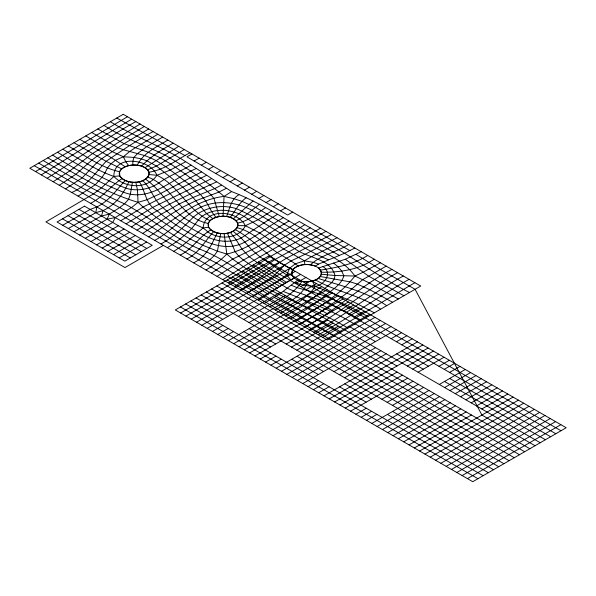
<?xml version="1.0" encoding="UTF-8"?>
<svg xmlns="http://www.w3.org/2000/svg" width="596" height="596" viewBox="0 0 596 596"><rect width="100%" height="100%" fill="white"/><g stroke="black" fill="none" stroke-linecap="round" stroke-linejoin="round"><path stroke-width="0.89" d="M132.811 165.04C139.01 164.809 148.963 166.746 149.052 174.524C144.068 184.887 126.24 184.708 119.766 175.88L119.595 171.752C122.135 167.007 127.797 165.442 132.811 165.04L132.878 161.427L133.862 157.418L137.736 153.425L146.817 146.556L162.693 137.08M264.147 303.55L279.062 294.491L297.709 280.09C304.936 284.597 329.193 279.71 318.54 268.014L345.322 259.245L361.221 251.698M163.393 245.381L124.981 267.559L45.914 221.913L93.304 194.043L101.611 187.725L113.896 176.446C113.337 153.79 150.564 158.968 156.89 175.306C178.86 185.326 187.978 211.073 210.09 220.602C217.726 214.456 231.918 214.322 237.618 223.068L237.908 225.601C233.274 236.225 215.163 235.994 208.66 227.285L208.317 223.411L210.09 220.602M409.489 292.524C378.87 277.192 351.796 256.071 321.661 239.935C291.764 223.567 263.588 203.81 231.576 191.577L224.066 196.389L223.023 216.288M132.468 182.197L130.375 194.117L128.52 199.429L124.482 203.802L119.714 207.542L109.314 214.158L101.432 215.946L73.986 231.784M173.764 251.37L182.532 245.559L203.109 227.933C204.629 207.296 237.998 210.463 245.388 225.713L259.685 232.962L283.659 248.957L304.474 260.825L312.937 262.262L318.532 264.11L344.786 253.144L354.844 248.018M68.339 228.521L95.785 212.683L96.843 206.954C108.807 201.068 116.421 190.035 125.175 180.506M220.691 233.438L217.421 251.184L214.143 255.729L209.934 259.632L200.249 266.658M307.044 281.722C303.595 296.555 286.929 302.515 275.322 310.002M258.351 300.205L286.363 282.318L294.253 278.064L291.802 274.719L292.934 269.466C298.916 264.006 307.894 263.432 315.269 266.129L318.532 264.11M101.432 215.946L103.115 210.582C115.378 204.763 123.655 193.916 128.81 181.676M226.562 216.542C229.676 208.771 230.965 199.228 238.914 194.706M79.641 235.047L107.079 219.201L109.314 214.158M252.48 296.815L281.245 278.921L286.683 274.927L289.768 268.118L295.407 263.775L304.474 260.825L311.216 256.801L342.745 241.037M137.259 165.181C143.301 152.867 156.755 146.944 167.849 140.06M231.576 191.577L201.59 171.864L160.629 193.499L146.72 199.831L138.041 202.32L131.865 207.289L115.244 217.585L112.726 222.464L85.288 238.303M217.123 232.85C211.878 244.68 205.985 256.898 193.618 262.829M271.709 210.902L258.195 219.671L245.388 225.713C240.94 235.115 229.698 238.236 220.08 236.731C215.64 235.979 211.319 234.481 207.639 231.851C202.744 226.301 195.078 225.243 189.215 221.049C170.642 211.319 162.425 190.549 145.588 179.21M301.993 281.334C294.26 293.038 281.789 300.168 269.824 306.828M380.382 262.762L362.808 272.387L354.918 276.03C339.385 295.787 316.565 308.542 295.43 321.609M322.756 266.486C333.149 272.655 324.485 284.962 315.314 286.423C306.88 298.723 293.15 305.703 280.612 313.056M230.168 217.339C235.487 210.828 239.078 202.796 246.118 197.827M201.59 171.864L185.699 161.71L170.344 170.002L156.89 175.306C147.279 189.64 124.981 188.276 113.896 176.446C95.539 170.024 79.41 159.028 62.789 149.209M310.501 264.803C321.08 254.73 336.517 252.264 348.675 244.457M141.476 166.098C150.609 156.651 161.859 149.626 173.198 143.144M213.718 231.665C204.86 240.873 198.922 253.136 186.853 258.925M288.948 221.019C268.736 232.894 250.193 248.755 226.8 254.038C220.758 260.415 213.442 265.369 206.03 269.995M78.076 196.121L95.345 184.671L102.072 177.221L105.008 172.892L107.414 167.96L110.901 163.878L115.482 160.272L123.379 156.77L129.563 151.563L135.411 147.644L157.784 134.249M253.039 201.001L233.438 218.739M259.558 204.249L243.988 216.43L236.083 220.721M265.734 207.542C256.854 213.495 248.472 221.094 237.618 223.068M277.557 214.292C265.116 221.786 253.322 230.198 241.164 238.005C229.102 243.779 214.888 241.358 203.549 235.033C188.902 227.545 174.747 218.881 162.797 207.46C153.679 200.375 151.377 188.142 142.682 180.73M180.253 255.11C192.411 249.128 199.273 236.597 210.835 229.914M283.301 217.674C270.167 225.295 258.254 234.906 244.852 242.05C230.429 250.201 213.681 245.939 199.928 238.594C184.589 231.002 170.076 221.742 156.986 210.686C145.789 204.607 145.402 191.472 139.427 181.698M211.491 273.147L232.686 259.089L258.195 246.491L299.252 221.466L349.919 250.663M122.031 178.644C110.729 185.803 102.721 197.276 90.57 203.333M142.742 233.461L170.784 214.381L182.182 207.408L195.883 200.748L219 192.039L226.175 188.411M148.642 236.865C172.624 221.31 194.192 199.824 224.066 196.389L233.99 198.729L241.983 201.366L255.438 207.319L305.763 236.627L339.437 255.438M154.736 240.382C169.547 232.373 180.558 219.194 194.795 210.41C214.18 198.148 238.735 201.269 257.286 213.495C275.374 223.984 292.792 235.629 311.276 245.455C326.876 253.844 344.354 261.085 354.918 276.03L368.864 282.728L398.292 298.991M137.035 230.168L161.322 214.188L179.024 204.07L193.052 197.47L214.731 188.574L221.31 185.2M167.342 247.66C174.777 243.339 181.594 238.028 187.859 232.157C193.506 227.657 196.598 220.982 201.992 216.326C215.849 206.641 235.345 209.285 248.301 219.291C263.559 229.333 278.935 239.279 294.662 248.592C307.141 258.254 330.34 258.15 335.019 275.501L334.058 279.345L331.361 282.981L313.63 297.695L303.148 305.472L285.707 315.999M160.987 243.988C173.399 237.104 183.479 227.039 193.409 217.086C205.039 207.11 221.809 204.108 236.351 208.637C268.543 222.643 295.839 246.133 328.418 259.714M217.063 276.365C245.299 257.472 276.134 242.967 304.78 224.685M131.507 226.972C157.731 208.146 187.397 195.458 216.49 181.914M53.148 181.735L69.836 170.881L92.492 153.552L140.075 124.02M222.785 279.673L248.301 263.566L310.248 227.851M59.265 185.267L75.781 174.367L91.94 160.048L97.051 156.189L125.793 137.587L144.321 126.471M145.014 167.692L178.696 146.318M126.114 223.858L152.934 207.252L211.64 178.591M228.64 283.048L270.718 256.295L320.521 228.201M47.166 178.279C76.69 159.326 105.134 138.682 135.858 121.591M65.5 188.865L82.099 177.928L96.738 162.768L101.581 158.782L124.095 143.681L148.65 128.974M71.788 192.493C86.785 186.138 95.516 172.706 106.11 161.315C121.405 150.833 136.775 140.395 153.12 131.552M234.578 286.482L254.239 274.1L275.24 259.357L325.967 231.345M41.31 174.896L83.276 148.173L131.656 119.163M120.757 220.766L143.1 207.043L206.685 175.246M240.568 289.939L260.05 277.758L279.822 262.307L286.452 258.247L331.45 234.511M35.529 171.559L127.447 116.734M189.893 152.785C176.572 159.825 164.235 170.046 148.903 172.169M246.543 293.388L270.532 278.205L274.912 274.823L284.501 265.145L290.982 260.966L305.308 254.172L337.023 237.73M300.116 324.321L319.151 312.773L336.546 300.757L347.17 292.897L362.778 279.599L386.215 266.129M304.727 326.981C336.055 311.127 360.766 285.365 391.892 269.407M309.287 329.61C340.458 313.295 366.585 289.202 397.569 272.685M313.809 332.225C344.883 315.448 372.396 293.001 403.298 275.993M318.301 334.818C349.353 317.608 378.155 296.733 409.072 279.33M184.268 149.536L156.495 166.06L147.57 169.808M322.786 337.41L414.883 282.683M62.692 225.266L90.13 209.42L96.843 206.954M191.942 153.969L186.928 156.86L287.637 215.007L292.651 212.109M194.117 161.017L199.131 158.119M201.314 165.166L206.328 162.276M208.511 169.324L213.524 166.426M90.935 241.566L118.373 225.728M215.7 173.473L220.714 170.583M96.582 244.829L124.02 228.983M222.897 177.63L227.91 174.732M102.229 248.085L129.667 232.246M107.876 251.348L135.314 235.509M230.086 181.78L235.1 178.882M113.523 254.611L140.961 238.765M237.282 185.93L242.296 183.039M119.17 257.867L146.609 242.028M244.472 190.087L249.486 187.189M251.668 194.236L256.682 191.346M258.865 198.394L263.872 195.495M266.054 202.543L271.068 199.653M273.251 206.7L278.265 203.802M280.44 210.85L285.454 207.959M180.603 313.019L274.041 259.074M185.915 316.089L279.353 262.136M191.227 319.151L284.665 265.205M196.538 322.22L289.976 268.274M201.85 325.289L295.288 271.336M207.162 328.351L300.6 274.406M212.474 331.421L222.852 325.423M238.43 316.439L279.956 292.457M295.534 283.465L305.912 277.475M217.786 334.49L228.164 328.493M243.742 319.501L285.268 295.527M300.846 286.534L311.224 280.537M223.098 337.552L233.476 331.562M249.054 322.57L290.58 298.589M306.158 289.604L316.536 283.607M228.41 340.621L321.847 286.676M233.721 343.691L327.159 289.738M239.033 346.753L332.471 292.807M290.632 318.845C302.567 312.14 314.137 304.735 324.649 295.944C331.6 289.924 341.15 285.335 343.847 275.851L341.739 271.083L338.163 266.822L333.618 263.06M244.345 349.822L337.783 295.877M249.657 352.892L343.095 298.939M254.969 355.954L348.407 302.008M260.281 359.023L270.659 353.026M286.236 344.034L327.763 320.059M343.341 311.067L353.719 305.077M265.592 362.092L275.97 356.095M291.548 347.103L333.075 323.129M348.653 314.137L359.03 308.139M270.904 365.154L281.282 359.165M296.86 350.172L338.386 326.191M353.964 317.206L364.342 311.209M276.216 368.224L369.654 314.278M281.528 371.293L374.966 317.34M286.84 374.355L380.278 320.41M292.152 377.424L385.59 323.479M297.464 380.494L390.902 326.541M302.775 383.556L396.213 329.61M308.087 386.625L318.473 380.628M334.043 371.636L375.569 347.662M391.147 338.67L401.525 332.68M313.399 389.695L323.784 383.697M339.355 374.705L380.881 350.731M396.459 341.739L406.845 335.742M318.711 392.757L329.096 386.767M344.667 377.775L386.193 353.793M401.771 344.801L412.156 338.811M324.023 395.826L417.468 341.873M329.335 398.888L422.78 344.942M334.647 401.957L428.092 348.012M339.958 405.027L397.063 372.06M407.448 366.063L433.404 351.074M345.27 408.089L402.375 375.122M412.76 369.133L438.716 354.143M350.582 411.158L407.686 378.192M418.072 372.195L444.027 357.213M355.894 414.227L366.279 408.23M381.85 399.238L412.998 381.254M438.954 366.272L449.339 360.275M361.206 417.289L371.591 411.3M387.162 402.307L418.31 384.323M444.266 369.341L454.651 363.344M366.518 420.359L376.903 414.362M392.473 405.377L423.622 387.393M449.578 372.403L459.963 366.413M371.829 423.428L428.934 390.454M439.319 384.465L465.275 369.475M377.141 426.49L434.246 393.524M444.631 387.534L470.587 372.545M382.453 429.56L439.557 396.593M449.943 390.596L475.899 375.614M387.765 432.629L444.869 399.655M455.255 393.665L481.21 378.676M393.077 435.691L450.181 402.725M460.566 396.727L486.522 381.745M398.389 438.76L455.493 405.794M465.878 399.797L491.834 384.815M403.701 441.83L460.805 408.856M471.19 402.866L497.146 387.877M409.012 444.892L466.117 411.925M476.502 405.928L502.458 390.946M471.429 414.995L414.324 447.961M481.814 408.998L507.77 394.016M419.636 451.03L513.082 397.078M424.948 454.092L518.393 400.147M430.26 457.162L523.705 403.216M435.572 460.231L529.017 406.278M440.884 463.293L534.329 409.348M446.195 466.363L539.641 412.417M451.507 469.432L544.953 415.479M456.819 472.494L550.264 418.548M555.576 421.618L462.131 475.563M467.443 478.633L560.888 424.68M374.169 259.171C358.628 269.913 339.809 272.439 321.356 272.238M191.078 165.077C180.648 171.372 169.145 175.798 159.139 182.763C149.417 189.513 136.812 191.666 125.48 188.09C101.827 178.219 79.208 165.979 57.551 152.226M196.375 168.474C173.071 178.1 150.363 202.849 123.342 192.158C98.511 182.331 75.193 169.227 52.575 155.102M367.717 255.453C353.51 264.438 336.815 267.47 320.499 270.13M95.785 212.683L103.115 210.582M107.079 219.201L115.244 217.585M203.109 227.933L208.66 227.285M113.896 176.446L119.766 175.88M233.125 231.27L241.164 238.005L251.817 249.858L259.908 256.801L286.683 274.927L291.802 274.719M237.908 225.601L245.388 225.713M354.918 276.03L335.019 275.501L321.289 274.227M85.779 135.933L112.607 151.801L123.379 156.77L133.862 157.418L141.2 158.856L147.026 160.838L156.495 166.06L182.994 187.33L193.052 197.47L206.529 213.584L212.765 218.65M374.325 312.825L353.301 301.74L315.314 286.423L306.24 285.64L299.87 284.344L294.826 282.4M149.052 174.524L156.89 175.306M320.223 276.499L350.612 281.96L357.429 284.136L369.729 289.656L392.578 302.291M119.595 171.752C100.649 167.506 84.967 155.325 68.287 146.035M208.317 223.411C180.923 218.456 172.773 185.885 147.86 177.109M277.512 288.233L248.621 270.42L232.686 259.089L226.8 254.038L217.421 251.184L202.796 245.254L190.31 239.041L177.891 231.993L156.39 217.451L143.1 207.043L138.041 202.32C105.686 192.746 76.638 174.941 47.814 157.851M237.119 227.769C251.14 230.95 261.376 241.492 272.745 249.486C280.835 255.505 290.23 259.61 298.037 265.98M318.234 278.429C341.635 285.991 366.063 291.407 386.692 305.688M291.288 285.223L297.009 287.637L318.301 293.634L330.728 298.343L347.52 305.703L367.896 316.536M292.934 269.466C270.748 260.72 255.922 240.888 235.457 229.706M121.718 168.877L106.11 161.315L74.008 142.727M283.353 291.437C307.499 301.479 332.277 310.427 354.687 324.164M274.331 297.516L317.817 319.225L341.076 332.024M268.334 294.23L216.422 263.045L189.103 249.098L169.808 238.311L126.158 210.977L80.542 187.129L38.68 163.125M361.347 320.32L346.663 312.252L330.966 304.735L319.635 299.959L293.582 290.997L287.406 288.278L258.925 270.852L243.257 259.886L238.698 256.079L235.115 251.661L227.389 233.17M403.902 295.75L368.44 276.03L345.322 259.245M347.922 328.076C326.027 314.77 302.112 305.472 279.062 294.491C251.639 280.88 228.372 260.079 199.615 249.083C172.475 237.521 150.356 217.369 124.482 203.802C96.291 191.54 69.598 176.192 43.195 160.518M334.185 336.002C233.066 281.215 134.525 221.943 34.225 165.695M116.786 118.03L185.043 155.586M380.606 309.205C360.811 295.236 336.166 291.831 315.545 279.956M263.536 258.999L561.007 430.744M258.344 262.002L555.815 433.739M253.158 264.996L285.03 283.398M306.277 295.668L332.836 311M354.084 323.263L380.643 338.603M401.89 350.865L428.45 366.205M449.697 378.467L550.63 436.741M247.966 267.991L279.837 286.393M301.084 298.663L327.644 313.995M348.891 326.265L375.45 341.597M396.698 353.868L423.257 369.2M444.504 381.47L545.437 439.736M242.773 270.994L540.244 442.731M237.58 273.989L396.943 365.996M535.052 445.733L481.933 415.062L415.092 289.291L380.404 269.444L356.155 254.44M232.388 276.984L529.859 448.728M227.203 279.978L524.674 451.723M222.01 282.981L519.481 454.718M216.817 285.976L514.288 457.721M79 209.33L146.772 248.458M211.625 288.971L509.096 460.715M73.509 212.496L141.282 251.624M206.432 291.973L503.903 463.71M68.026 215.663L135.791 254.797M201.247 294.968L498.718 466.713M62.535 218.836L130.308 257.964M196.054 297.963L227.925 316.364M249.173 328.634L275.732 343.966M296.979 356.237L323.539 371.569M344.786 383.839L371.345 399.171M392.593 411.441L493.525 469.708M190.862 300.965L222.733 319.359M243.98 331.629L270.539 346.961M291.787 359.232L318.346 374.564M339.593 386.834L366.16 402.166M387.407 414.436L488.333 472.702M185.669 303.96L483.14 475.705M180.476 306.955L477.947 478.7M110.372 121.733C134.562 136.812 161.754 146.206 185.699 161.71M104.047 125.391C122.88 137.914 144.478 144.806 164.541 154.893C185.594 166.82 205.672 180.655 224.066 196.389M79.864 139.345L111.258 157.612L125.175 166.753M97.826 128.974L124.095 143.681L148.449 152.293L160.19 157.754L170.665 163.96L185.661 174.293L203.869 188.165L211.275 195.056L214.031 198.691L219.306 216.571M91.747 132.483L118.179 147.801L123.275 149.723L144.515 155.519L150.557 157.895L156.033 160.562L165.718 166.649L189.185 184.283L200.442 194.49L205.963 201.21L211.669 211.647L215.916 217.331M286.363 282.318L263.737 267.388L249.24 256.727L241.909 249.016L236.21 239.868L230.354 232.44M286.683 274.927L290.796 279.77M128.676 165.614L125.845 161.829L123.379 156.77M312.252 281.066L315.314 286.423M135.784 182.212L137.475 189.886L138.041 202.32M224.126 233.52L226.8 254.038M304.474 260.825L304.809 264.527M123.245 114.305L29.8 168.251L327.271 339.996L420.709 286.05L123.245 114.305M84.483 206.164L57.045 222.003L124.817 261.13L152.256 245.291L84.483 206.164M268.729 256.004L175.291 309.95L472.755 481.695L566.2 427.749L268.729 256.004M298.097 280.254A14.952 8.635 0 0 0 321.393 273.72A14.952 8.635 0 0 0 299.944 265.339A14.952 8.635 0 0 0 298.097 280.254M215.543 232.395A14.952 8.635 0 0 0 237.975 224.923A14.952 8.635 0 0 0 215.543 217.443A14.952 8.635 0 0 0 215.543 232.395M125.801 180.782A14.952 8.635 0 0 0 149.097 174.248A14.952 8.635 0 0 0 127.648 165.867A14.952 8.635 0 0 0 125.801 180.782"/></g></svg>
